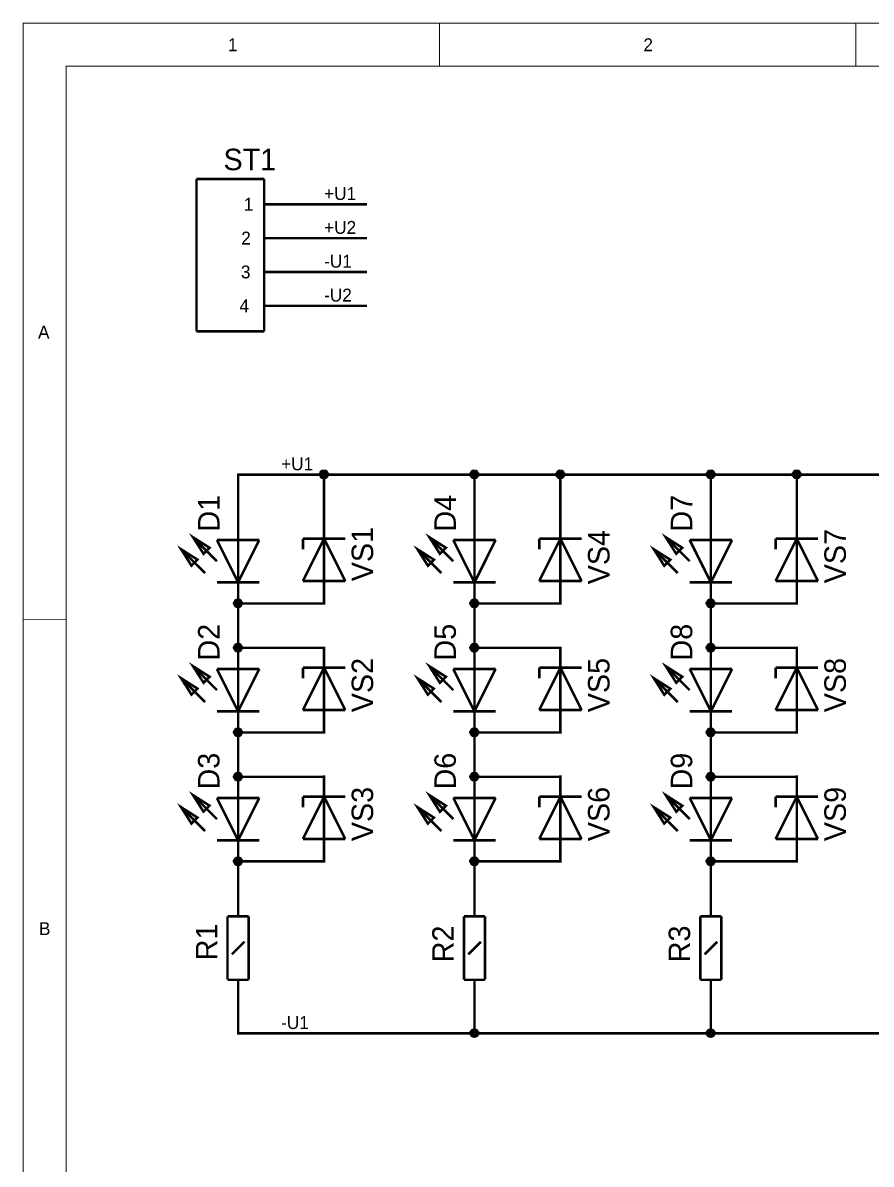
# Model space of a CAD drawing. Header units: millimetres. Extents: x 0 to 437, y 0 to 282.
# Drawn here: x 0 to 100.2, y 147.1 to 282 of the extents above; entities that cross this region are included whole.
import ezdxf

# ---------------------------------------------------------------- set-up
doc = ezdxf.new("R2010")
doc.units = ezdxf.units.MM
doc.layers.add('Sheet', color=255, linetype='Continuous')

msp = doc.modelspace()

# ---------------------------------------------------------------- linework, layer by layer
at = {"layer": 'Sheet'}
for points, const_width in [([(0, 281.94), (393.66, 281.94), (393.66, 0.04), (0, 0.04), (0, 281.94)], 0.0991), ([(49.21, 276.86), (49.21, 281.94)], 0.0991), ([(98.42, 276.86), (98.42, 281.94)], 0.0991), ([(5.08, 276.86), (388.58, 276.86), (388.58, 5.12), (5.08, 5.12), (5.08, 276.86)], 0.0991), ([(28.48, 263.54), (20.48, 263.54)], 0.3), ([(20.48, 263.54), (20.48, 245.54)], 0.3), ([(28.48, 245.54), (28.48, 263.54)], 0.3), ([(30.48, 260.54), (28.48, 260.54)], 0.3), ([(28.48, 260.54), (30.48, 260.54)], 0.3), ([(30.48, 260.54), (40.64, 260.54)], 0.3), ([(28.48, 256.54), (30.48, 256.54)], 0.3), ([(28.48, 256.54), (30.48, 256.54)], 0.3), ([(30.48, 256.54), (40.64, 256.54)], 0.3), ([(30.48, 252.54), (28.48, 252.54)], 0.3), ([(28.48, 252.54), (30.48, 252.54)], 0.3), ([(30.48, 252.54), (40.64, 252.54)], 0.3), ([(28.48, 248.54), (30.48, 248.54)], 0.3), ([(28.48, 248.54), (30.48, 248.54)], 0.3), ([(30.48, 248.54), (40.64, 248.54)], 0.3), ([(20.48, 245.54), (28.48, 245.54)], 0.3), ([(25.4, 223.36), (25.4, 228.6), (35.56, 228.6), (35.56, 223.52)], 0.3), ([(35.56, 228.6), (53.34, 228.6), (63.5, 228.6), (81.28, 228.6), (91.44, 228.6), (109.22, 228.6), (119.38, 228.6), (137.16, 228.6), (147.32, 228.6), (165.1, 228.6), (175.26, 228.6), (193.04, 228.6), (203.2, 228.6), (220.98, 228.6), (231.14, 228.6), (248.92, 228.6), (259.08, 228.6), (276.86, 228.6), (287.02, 228.6), (304.8, 228.6), (314.96, 228.6), (332.74, 228.6)], 0.3), ([(53.34, 223.36), (53.34, 228.6)], 0.3), ([(63.5, 228.6), (63.5, 223.52)], 0.3), ([(81.28, 223.36), (81.28, 228.6)], 0.3), ([(91.44, 228.6), (91.44, 223.52)], 0.3), ([(25.4, 220.86), (25.4, 223.36)], 0.3), ([(35.56, 221.02), (35.56, 223.52)], 0.3), ([(53.34, 220.86), (53.34, 223.36)], 0.3), ([(63.5, 221.02), (63.5, 223.52)], 0.3), ([(81.28, 220.86), (81.28, 223.36)], 0.3), ([(91.44, 221.02), (91.44, 223.52)], 0.3), ([(22.9, 218.36), (20.07, 221.19)], 0.3), ([(21.31, 219.24), (20.07, 221.19)], 0.3), ([(22.02, 219.95), (20.07, 221.19)], 0.3), ([(50.84, 218.36), (48.01, 221.19)], 0.3), ([(49.25, 219.24), (48.01, 221.19)], 0.3), ([(49.96, 219.95), (48.01, 221.19)], 0.3), ([(78.78, 218.36), (75.95, 221.19)], 0.3), ([(77.19, 219.24), (75.95, 221.19)], 0.3), ([(77.9, 219.95), (75.95, 221.19)], 0.3), ([(21.49, 216.95), (18.66, 219.77)], 0.3), ([(20.6, 218.54), (18.66, 219.77)], 0.3), ([(19.89, 217.83), (18.66, 219.77)], 0.3), ([(22.9, 220.86), (27.9, 220.86)], 0.3), ([(22.9, 220.86), (25.4, 215.86)], 0.3), ([(27.9, 220.86), (25.4, 215.86)], 0.3), ([(25.4, 215.86), (25.4, 220.86)], 0.3), ([(38.06, 221.02), (33.06, 221.02)], 0.3), ([(33.06, 216.02), (35.56, 221.02)], 0.3), ([(33.06, 221.02), (33.06, 219.77)], 0.3), ([(35.56, 216.02), (35.56, 221.02)], 0.3), ([(35.56, 221.02), (38.06, 216.02)], 0.3), ([(49.43, 216.95), (46.6, 219.77)], 0.3), ([(48.54, 218.54), (46.6, 219.77)], 0.3), ([(47.83, 217.83), (46.6, 219.77)], 0.3), ([(50.84, 220.86), (55.84, 220.86)], 0.3), ([(50.84, 220.86), (53.34, 215.86)], 0.3), ([(55.84, 220.86), (53.34, 215.86)], 0.3), ([(53.34, 215.86), (53.34, 220.86)], 0.3), ([(66, 221.02), (61, 221.02)], 0.3), ([(61, 216.02), (63.5, 221.02)], 0.3), ([(61, 221.02), (61, 219.77)], 0.3), ([(63.5, 216.02), (63.5, 221.02)], 0.3), ([(63.5, 221.02), (66, 216.02)], 0.3), ([(77.37, 216.95), (74.54, 219.77)], 0.3), ([(76.48, 218.54), (74.54, 219.77)], 0.3), ([(75.77, 217.83), (74.54, 219.77)], 0.3), ([(78.78, 220.86), (83.78, 220.86)], 0.3), ([(78.78, 220.86), (81.28, 215.86)], 0.3), ([(83.78, 220.86), (81.28, 215.86)], 0.3), ([(81.28, 215.86), (81.28, 220.86)], 0.3), ([(93.94, 221.02), (88.94, 221.02)], 0.3), ([(88.94, 216.02), (91.44, 221.02)], 0.3), ([(88.94, 221.02), (88.94, 219.77)], 0.3), ([(91.44, 216.02), (91.44, 221.02)], 0.3), ([(91.44, 221.02), (93.94, 216.02)], 0.3), ([(22.9, 215.86), (27.9, 215.86)], 0.3), ([(25.4, 215.86), (25.4, 213.36)], 0.3), ([(38.06, 216.02), (33.06, 216.02)], 0.3), ([(35.56, 216.02), (35.56, 213.52)], 0.3), ([(50.84, 215.86), (55.84, 215.86)], 0.3), ([(53.34, 215.86), (53.34, 213.36)], 0.3), ([(66, 216.02), (61, 216.02)], 0.3), ([(63.5, 216.02), (63.5, 213.52)], 0.3), ([(78.78, 215.86), (83.78, 215.86)], 0.3), ([(81.28, 215.86), (81.28, 213.36)], 0.3), ([(93.94, 216.02), (88.94, 216.02)], 0.3), ([(91.44, 216.02), (91.44, 213.52)], 0.3), ([(35.56, 208.28), (35.56, 208.12), (25.4, 208.12), (25.4, 213.36), (35.56, 213.36), (35.56, 213.52)], 0.3), ([(63.5, 208.28), (63.5, 208.12), (53.34, 208.12), (53.34, 213.36), (63.5, 213.36), (63.5, 213.52)], 0.3), ([(91.44, 208.28), (91.44, 208.12), (81.28, 208.12), (81.28, 213.36), (91.44, 213.36), (91.44, 213.52)], 0.3), ([(5.08, 211.46), (0, 211.46)], 0.0991), ([(25.4, 205.62), (25.4, 208.12)], 0.3), ([(35.56, 205.78), (35.56, 208.28)], 0.3), ([(53.34, 205.62), (53.34, 208.12)], 0.3), ([(63.5, 205.78), (63.5, 208.28)], 0.3), ([(81.28, 205.62), (81.28, 208.12)], 0.3), ([(91.44, 205.78), (91.44, 208.28)], 0.3), ([(22.9, 203.12), (20.07, 205.95)], 0.3), ([(21.31, 204), (20.07, 205.95)], 0.3), ([(22.02, 204.71), (20.07, 205.95)], 0.3), ([(22.9, 205.62), (27.9, 205.62)], 0.3), ([(22.9, 205.62), (25.4, 200.62)], 0.3), ([(27.9, 205.62), (25.4, 200.62)], 0.3), ([(25.4, 200.62), (25.4, 205.62)], 0.3), ([(38.06, 205.78), (33.06, 205.78)], 0.3), ([(33.06, 200.78), (35.56, 205.78)], 0.3), ([(33.06, 205.78), (33.06, 204.53)], 0.3), ([(35.56, 200.78), (35.56, 205.78)], 0.3), ([(35.56, 205.78), (38.06, 200.78)], 0.3), ([(50.84, 203.12), (48.01, 205.95)], 0.3), ([(49.25, 204), (48.01, 205.95)], 0.3), ([(49.96, 204.71), (48.01, 205.95)], 0.3), ([(50.84, 205.62), (55.84, 205.62)], 0.3), ([(50.84, 205.62), (53.34, 200.62)], 0.3), ([(55.84, 205.62), (53.34, 200.62)], 0.3), ([(53.34, 200.62), (53.34, 205.62)], 0.3), ([(66, 205.78), (61, 205.78)], 0.3), ([(61, 200.78), (63.5, 205.78)], 0.3), ([(61, 205.78), (61, 204.53)], 0.3), ([(63.5, 200.78), (63.5, 205.78)], 0.3), ([(63.5, 205.78), (66, 200.78)], 0.3), ([(78.78, 203.12), (75.95, 205.95)], 0.3), ([(77.19, 204), (75.95, 205.95)], 0.3), ([(77.9, 204.71), (75.95, 205.95)], 0.3), ([(78.78, 205.62), (83.78, 205.62)], 0.3), ([(78.78, 205.62), (81.28, 200.62)], 0.3), ([(83.78, 205.62), (81.28, 200.62)], 0.3), ([(81.28, 200.62), (81.28, 205.62)], 0.3), ([(93.94, 205.78), (88.94, 205.78)], 0.3), ([(88.94, 200.78), (91.44, 205.78)], 0.3), ([(88.94, 205.78), (88.94, 204.53)], 0.3), ([(91.44, 200.78), (91.44, 205.78)], 0.3), ([(91.44, 205.78), (93.94, 200.78)], 0.3), ([(21.49, 201.71), (18.66, 204.53)], 0.3), ([(20.6, 203.3), (18.66, 204.53)], 0.3), ([(19.89, 202.59), (18.66, 204.53)], 0.3), ([(49.43, 201.71), (46.6, 204.53)], 0.3), ([(48.54, 203.3), (46.6, 204.53)], 0.3), ([(47.83, 202.59), (46.6, 204.53)], 0.3), ([(77.37, 201.71), (74.54, 204.53)], 0.3), ([(76.48, 203.3), (74.54, 204.53)], 0.3), ([(75.77, 202.59), (74.54, 204.53)], 0.3), ([(22.9, 200.62), (27.9, 200.62)], 0.3), ([(25.4, 200.62), (25.4, 198.12)], 0.3), ([(38.06, 200.78), (33.06, 200.78)], 0.3), ([(35.56, 200.78), (35.56, 198.28)], 0.3), ([(50.84, 200.62), (55.84, 200.62)], 0.3), ([(53.34, 200.62), (53.34, 198.12)], 0.3), ([(66, 200.78), (61, 200.78)], 0.3), ([(63.5, 200.78), (63.5, 198.28)], 0.3), ([(78.78, 200.62), (83.78, 200.62)], 0.3), ([(81.28, 200.62), (81.28, 198.12)], 0.3), ([(93.94, 200.78), (88.94, 200.78)], 0.3), ([(91.44, 200.78), (91.44, 198.28)], 0.3), ([(35.56, 193.04), (35.56, 192.88), (25.4, 192.88), (25.4, 198.12), (35.56, 198.12), (35.56, 198.28)], 0.3), ([(63.5, 193.04), (63.5, 192.88), (53.34, 192.88), (53.34, 198.12), (63.5, 198.12), (63.5, 198.28)], 0.3), ([(91.44, 193.04), (91.44, 192.88), (81.28, 192.88), (81.28, 198.12), (91.44, 198.12), (91.44, 198.28)], 0.3), ([(25.4, 190.38), (25.4, 192.88)], 0.3), ([(35.56, 190.54), (35.56, 193.04)], 0.3), ([(53.34, 190.38), (53.34, 192.88)], 0.3), ([(63.5, 190.54), (63.5, 193.04)], 0.3), ([(81.28, 190.38), (81.28, 192.88)], 0.3), ([(91.44, 190.54), (91.44, 193.04)], 0.3), ([(22.9, 187.88), (20.07, 190.71)], 0.3), ([(21.31, 188.76), (20.07, 190.71)], 0.3), ([(22.02, 189.47), (20.07, 190.71)], 0.3), ([(22.9, 190.38), (27.9, 190.38)], 0.3), ([(22.9, 190.38), (25.4, 185.38)], 0.3), ([(27.9, 190.38), (25.4, 185.38)], 0.3), ([(25.4, 185.38), (25.4, 190.38)], 0.3), ([(38.06, 190.54), (33.06, 190.54)], 0.3), ([(33.06, 185.54), (35.56, 190.54)], 0.3), ([(33.06, 190.54), (33.06, 189.29)], 0.3), ([(35.56, 185.54), (35.56, 190.54)], 0.3), ([(35.56, 190.54), (38.06, 185.54)], 0.3), ([(50.84, 187.88), (48.01, 190.71)], 0.3), ([(49.25, 188.76), (48.01, 190.71)], 0.3), ([(49.96, 189.47), (48.01, 190.71)], 0.3), ([(50.84, 190.38), (55.84, 190.38)], 0.3), ([(50.84, 190.38), (53.34, 185.38)], 0.3), ([(55.84, 190.38), (53.34, 185.38)], 0.3), ([(53.34, 185.38), (53.34, 190.38)], 0.3), ([(66, 190.54), (61, 190.54)], 0.3), ([(61, 185.54), (63.5, 190.54)], 0.3), ([(61, 190.54), (61, 189.29)], 0.3), ([(63.5, 185.54), (63.5, 190.54)], 0.3), ([(63.5, 190.54), (66, 185.54)], 0.3), ([(78.78, 187.88), (75.95, 190.71)], 0.3), ([(77.19, 188.76), (75.95, 190.71)], 0.3), ([(77.9, 189.47), (75.95, 190.71)], 0.3), ([(78.78, 190.38), (83.78, 190.38)], 0.3), ([(78.78, 190.38), (81.28, 185.38)], 0.3), ([(83.78, 190.38), (81.28, 185.38)], 0.3), ([(81.28, 185.38), (81.28, 190.38)], 0.3), ([(93.94, 190.54), (88.94, 190.54)], 0.3), ([(88.94, 185.54), (91.44, 190.54)], 0.3), ([(88.94, 190.54), (88.94, 189.29)], 0.3), ([(91.44, 185.54), (91.44, 190.54)], 0.3), ([(91.44, 190.54), (93.94, 185.54)], 0.3), ([(21.49, 186.47), (18.66, 189.29)], 0.3), ([(20.6, 188.06), (18.66, 189.29)], 0.3), ([(19.89, 187.35), (18.66, 189.29)], 0.3), ([(49.43, 186.47), (46.6, 189.29)], 0.3), ([(48.54, 188.06), (46.6, 189.29)], 0.3), ([(47.83, 187.35), (46.6, 189.29)], 0.3), ([(77.37, 186.47), (74.54, 189.29)], 0.3), ([(76.48, 188.06), (74.54, 189.29)], 0.3), ([(75.77, 187.35), (74.54, 189.29)], 0.3), ([(22.9, 185.38), (27.9, 185.38)], 0.3), ([(25.4, 185.38), (25.4, 182.88)], 0.3), ([(38.06, 185.54), (33.06, 185.54)], 0.3), ([(35.56, 185.54), (35.56, 183.04)], 0.3), ([(50.84, 185.38), (55.84, 185.38)], 0.3), ([(53.34, 185.38), (53.34, 182.88)], 0.3), ([(66, 185.54), (61, 185.54)], 0.3), ([(63.5, 185.54), (63.5, 183.04)], 0.3), ([(78.78, 185.38), (83.78, 185.38)], 0.3), ([(81.28, 185.38), (81.28, 182.88)], 0.3), ([(93.94, 185.54), (88.94, 185.54)], 0.3), ([(91.44, 185.54), (91.44, 183.04)], 0.3), ([(35.56, 183.04), (35.56, 182.88), (25.4, 182.88), (25.4, 177.64)], 0.3), ([(63.5, 183.04), (63.5, 182.88), (53.34, 182.88), (53.34, 177.64)], 0.3), ([(91.44, 183.04), (91.44, 182.88), (81.28, 182.88), (81.28, 177.64)], 0.3), ([(25.4, 176.39), (25.4, 177.64)], 0.3), ([(53.34, 176.39), (53.34, 177.64)], 0.3), ([(81.28, 176.39), (81.28, 177.64)], 0.3), ([(24.15, 168.89), (24.15, 176.39)], 0.3), ([(24.15, 176.39), (26.65, 176.39)], 0.3), ([(26.65, 176.39), (26.65, 168.89)], 0.3), ([(52.09, 168.89), (52.09, 176.39)], 0.3), ([(52.09, 176.39), (54.59, 176.39)], 0.3), ([(54.59, 176.39), (54.59, 168.89)], 0.3), ([(80.03, 168.89), (80.03, 176.39)], 0.3), ([(80.03, 176.39), (82.53, 176.39)], 0.3), ([(82.53, 176.39), (82.53, 168.89)], 0.3), ([(24.65, 171.89), (26.15, 173.39)], 0.3), ([(52.59, 171.89), (54.09, 173.39)], 0.3), ([(80.53, 171.89), (82.03, 173.39)], 0.3), ([(26.65, 168.89), (24.15, 168.89)], 0.3), ([(25.4, 168.89), (25.4, 167.64)], 0.3), ([(54.59, 168.89), (52.09, 168.89)], 0.3), ([(53.34, 168.89), (53.34, 167.64)], 0.3), ([(82.53, 168.89), (80.03, 168.89)], 0.3), ([(81.28, 168.89), (81.28, 167.64)], 0.3), ([(332.74, 167.64), (332.74, 162.56), (304.8, 162.56), (276.86, 162.56), (248.92, 162.56), (220.98, 162.56), (193.04, 162.56), (165.1, 162.56), (137.16, 162.56), (109.22, 162.56), (81.28, 162.56), (53.34, 162.56), (25.4, 162.56), (25.4, 167.64)], 0.3), ([(53.34, 167.64), (53.34, 162.56)], 0.3), ([(81.28, 167.64), (81.28, 162.56)], 0.3)]:
    msp.add_lwpolyline(points, dxfattribs=dict(at, const_width=const_width))
at = {"layer": 'Sheet', "const_width": 0.508}
for points in [[(35.31, 228.6, 1), (35.81, 228.6, 1)], [(53.09, 228.6, 1), (53.59, 228.6, 1)], [(63.25, 228.6, 1), (63.75, 228.6, 1)], [(81.03, 228.6, 1), (81.53, 228.6, 1)], [(91.19, 228.6, 1), (91.69, 228.6, 1)], [(25.15, 213.36, 1), (25.65, 213.36, 1)], [(53.09, 213.36, 1), (53.59, 213.36, 1)], [(81.03, 213.36, 1), (81.53, 213.36, 1)], [(25.15, 208.12, 1), (25.65, 208.12, 1)], [(53.09, 208.12, 1), (53.59, 208.12, 1)], [(81.03, 208.12, 1), (81.53, 208.12, 1)], [(25.15, 198.12, 1), (25.65, 198.12, 1)], [(53.09, 198.12, 1), (53.59, 198.12, 1)], [(81.03, 198.12, 1), (81.53, 198.12, 1)], [(25.15, 192.88, 1), (25.65, 192.88, 1)], [(53.09, 192.88, 1), (53.59, 192.88, 1)], [(81.03, 192.88, 1), (81.53, 192.88, 1)], [(25.15, 182.88, 1), (25.65, 182.88, 1)], [(53.09, 182.88, 1), (53.59, 182.88, 1)], [(81.03, 182.88, 1), (81.53, 182.88, 1)], [(53.09, 162.56, 1), (53.59, 162.56, 1)], [(81.03, 162.56, 1), (81.53, 162.56, 1)]]:
    msp.add_lwpolyline(points, format="xyb", close=True, dxfattribs=at)
at = {"layer": 'Sheet', "const_width": 0.3}
for points in [[(22.02, 219.95), (21.31, 219.24), (20.07, 221.19), (22.02, 219.95)], [(20.07, 221.19), (21.31, 219.24), (22.02, 219.95), (20.07, 221.19)], [(49.96, 219.95), (49.25, 219.24), (48.01, 221.19), (49.96, 219.95)], [(48.01, 221.19), (49.25, 219.24), (49.96, 219.95), (48.01, 221.19)], [(77.9, 219.95), (77.19, 219.24), (75.95, 221.19), (77.9, 219.95)], [(75.95, 221.19), (77.19, 219.24), (77.9, 219.95), (75.95, 221.19)], [(20.6, 218.54), (19.89, 217.83), (18.66, 219.77), (20.6, 218.54)], [(18.66, 219.77), (19.89, 217.83), (20.6, 218.54), (18.66, 219.77)], [(48.54, 218.54), (47.83, 217.83), (46.6, 219.77), (48.54, 218.54)], [(46.6, 219.77), (47.83, 217.83), (48.54, 218.54), (46.6, 219.77)], [(76.48, 218.54), (75.77, 217.83), (74.54, 219.77), (76.48, 218.54)], [(74.54, 219.77), (75.77, 217.83), (76.48, 218.54), (74.54, 219.77)], [(22.02, 204.71), (21.31, 204), (20.07, 205.95), (22.02, 204.71)], [(20.07, 205.95), (21.31, 204), (22.02, 204.71), (20.07, 205.95)], [(49.96, 204.71), (49.25, 204), (48.01, 205.95), (49.96, 204.71)], [(48.01, 205.95), (49.25, 204), (49.96, 204.71), (48.01, 205.95)], [(77.9, 204.71), (77.19, 204), (75.95, 205.95), (77.9, 204.71)], [(75.95, 205.95), (77.19, 204), (77.9, 204.71), (75.95, 205.95)], [(20.6, 203.3), (19.89, 202.59), (18.66, 204.53), (20.6, 203.3)], [(18.66, 204.53), (19.89, 202.59), (20.6, 203.3), (18.66, 204.53)], [(48.54, 203.3), (47.83, 202.59), (46.6, 204.53), (48.54, 203.3)], [(46.6, 204.53), (47.83, 202.59), (48.54, 203.3), (46.6, 204.53)], [(76.48, 203.3), (75.77, 202.59), (74.54, 204.53), (76.48, 203.3)], [(74.54, 204.53), (75.77, 202.59), (76.48, 203.3), (74.54, 204.53)], [(22.02, 189.47), (21.31, 188.76), (20.07, 190.71), (22.02, 189.47)], [(20.07, 190.71), (21.31, 188.76), (22.02, 189.47), (20.07, 190.71)], [(49.96, 189.47), (49.25, 188.76), (48.01, 190.71), (49.96, 189.47)], [(48.01, 190.71), (49.25, 188.76), (49.96, 189.47), (48.01, 190.71)], [(77.9, 189.47), (77.19, 188.76), (75.95, 190.71), (77.9, 189.47)], [(75.95, 190.71), (77.19, 188.76), (77.9, 189.47), (75.95, 190.71)], [(20.6, 188.06), (19.89, 187.35), (18.66, 189.29), (20.6, 188.06)], [(18.66, 189.29), (19.89, 187.35), (20.6, 188.06), (18.66, 189.29)], [(48.54, 188.06), (47.83, 187.35), (46.6, 189.29), (48.54, 188.06)], [(46.6, 189.29), (47.83, 187.35), (48.54, 188.06), (46.6, 189.29)], [(76.48, 188.06), (75.77, 187.35), (74.54, 189.29), (76.48, 188.06)], [(74.54, 189.29), (75.77, 187.35), (76.48, 188.06), (74.54, 189.29)]]:
    msp.add_lwpolyline(points, close=True, dxfattribs=at)
at = {"layer": 'Sheet'}
for centre, ratio in [((35.54, 228.62), 0.999922), ((35.54, 228.62), 0.999922), ((35.54, 228.62), 0.999922), ((35.54, 228.62), 0.999922), ((53.32, 228.62), 0.999917), ((53.32, 228.62), 0.999917), ((53.32, 228.62), 0.999917), ((53.32, 228.62), 0.999917), ((63.48, 228.62), 0.999922), ((63.48, 228.62), 0.999922), ((63.48, 228.62), 0.999922), ((63.48, 228.62), 0.999922), ((81.26, 228.62), 0.999922), ((81.26, 228.62), 0.999922), ((81.26, 228.62), 0.999922), ((81.26, 228.62), 0.999922), ((91.42, 228.62), 0.999922), ((91.42, 228.62), 0.999922), ((91.42, 228.62), 0.999922), ((91.42, 228.62), 0.999922), ((25.38, 213.38), 0.999922), ((25.38, 213.38), 0.999922), ((25.38, 213.38), 0.999922), ((25.38, 213.38), 0.999922), ((25.38, 213.38), 0.999922), ((53.32, 213.38), 0.999917), ((53.32, 213.38), 0.999917), ((53.32, 213.38), 0.999917), ((53.32, 213.38), 0.999917), ((53.32, 213.38), 0.999917), ((81.26, 213.38), 0.999922), ((81.26, 213.38), 0.999922), ((81.26, 213.38), 0.999922), ((81.26, 213.38), 0.999922), ((81.26, 213.38), 0.999922), ((25.38, 208.14), 0.999922), ((25.38, 208.14), 0.999922), ((25.38, 208.14), 0.999922), ((25.38, 208.14), 0.999922), ((25.38, 208.14), 0.999922), ((53.32, 208.14), 0.999917), ((53.32, 208.14), 0.999917), ((53.32, 208.14), 0.999917), ((53.32, 208.14), 0.999917), ((53.32, 208.14), 0.999917), ((81.26, 208.14), 0.999922), ((81.26, 208.14), 0.999922), ((81.26, 208.14), 0.999922), ((81.26, 208.14), 0.999922), ((81.26, 208.14), 0.999922), ((25.38, 198.14), 0.999922), ((25.38, 198.14), 0.999922), ((25.38, 198.14), 0.999922), ((25.38, 198.14), 0.999922), ((25.38, 198.14), 0.999922), ((53.32, 198.14), 0.999917), ((53.32, 198.14), 0.999917), ((53.32, 198.14), 0.999917), ((53.32, 198.14), 0.999917), ((53.32, 198.14), 0.999917), ((81.26, 198.14), 0.999922), ((81.26, 198.14), 0.999922), ((81.26, 198.14), 0.999922), ((81.26, 198.14), 0.999922), ((81.26, 198.14), 0.999922), ((25.38, 192.9), 0.999917), ((25.38, 192.9), 0.999917), ((25.38, 192.9), 0.999917), ((25.38, 192.9), 0.999917), ((25.38, 192.9), 0.999917), ((53.32, 192.9), 0.999911), ((53.32, 192.9), 0.999911), ((53.32, 192.9), 0.999911), ((53.32, 192.9), 0.999911), ((53.32, 192.9), 0.999911), ((81.26, 192.9), 0.999917), ((81.26, 192.9), 0.999917), ((81.26, 192.9), 0.999917), ((81.26, 192.9), 0.999917), ((81.26, 192.9), 0.999917), ((25.38, 182.9), 0.999917), ((25.38, 182.9), 0.999917), ((25.38, 182.9), 0.999917), ((25.38, 182.9), 0.999917), ((25.38, 182.9), 0.999917), ((53.32, 182.9), 0.999911), ((53.32, 182.9), 0.999911), ((53.32, 182.9), 0.999911), ((53.32, 182.9), 0.999911), ((53.32, 182.9), 0.999911), ((81.26, 182.9), 0.999917), ((81.26, 182.9), 0.999917), ((81.26, 182.9), 0.999917), ((81.26, 182.9), 0.999917), ((81.26, 182.9), 0.999917), ((53.32, 162.58), 0.999922), ((53.32, 162.58), 0.999922), ((53.32, 162.58), 0.999922), ((53.32, 162.58), 0.999922), ((81.26, 162.58), 0.999927), ((81.26, 162.58), 0.999927), ((81.26, 162.58), 0.999927), ((81.26, 162.58), 0.999927)]:
    msp.add_ellipse(centre, major_axis=(0, 0.487), ratio=ratio, dxfattribs=at)

# ---------------------------------------------------------------- texts
for s, height, p in [('1', 1.52, (24.2, 278.64)), ('2', 1.52, (73.31, 278.64)), ('ST1', 2.54, (23.67, 264.57)), ('+U1', 1.524, (35.56, 261.05)), ('1', 1.52, (26.07, 259.79)), ('+U2', 1.524, (35.56, 257.05)), ('2', 1.52, (25.77, 255.79)), ('-U1', 1.524, (35.56, 253.05)), ('3', 1.52, (25.73, 251.79)), ('-U2', 1.524, (35.56, 249.05)), ('4', 1.52, (25.56, 247.79)), ('A', 1.52, (1.75, 244.67)), ('+U1', 1.524, (30.48, 229.11)), ('B', 1.52, (1.86, 174.18)), ('-U1', 1.524, (30.48, 163.07))]:
    msp.add_text(s, height=height, dxfattribs=at).set_placement(p)
for s, p in [('D1', (23.2, 221.86)), ('D4', (51.14, 221.86)), ('D7', (79.08, 221.86)), ('VS1', (41.36, 215.99)), ('VS4', (69.3, 215.63)), ('VS7', (97.24, 215.75)), ('D2', (23.2, 206.62)), ('D5', (51.14, 206.62)), ('D8', (79.08, 206.62)), ('VS2', (41.36, 200.51)), ('VS5', (69.3, 200.51)), ('VS8', (97.24, 200.51)), ('D3', (23.2, 191.38)), ('D6', (51.14, 191.38)), ('D9', (79.08, 191.38)), ('VS3', (41.36, 185.27)), ('VS6', (69.3, 185.27)), ('VS9', (97.24, 185.27)), ('R1', (22.95, 171.2)), ('R2', (50.89, 170.96)), ('R3', (78.83, 170.96))]:
    msp.add_text(s, height=2.54, rotation=90, dxfattribs=at).set_placement(p)

doc.saveas('drawing.dxf')
